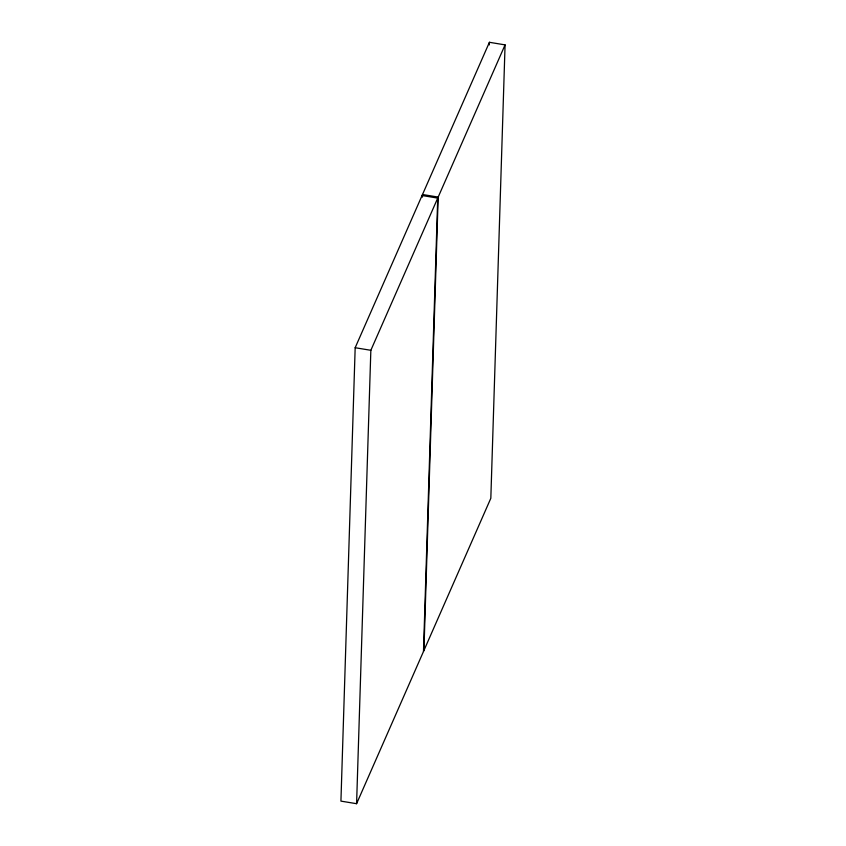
<?xml version="1.0" encoding="UTF-8"?>
<svg xmlns="http://www.w3.org/2000/svg" width="846" height="846" viewBox="0 0 846 846"><rect width="100%" height="100%" fill="white"/><g stroke="black" fill="none" stroke-linecap="round" stroke-linejoin="round"><path stroke-width="1.27" d="M355.172 347.727L340.927 801.12L356.589 803.7L490.828 498.273L505.073 44.88L489.411 42.3L355.172 347.727L370.844 350.297L505.073 44.88M356.589 803.7L370.844 350.297M422.429 197.139L422.514 194.506L438.175 197.076L423.931 650.479M423.486 651.494L437.731 198.101L422.069 195.521M489.326 44.933L489.411 42.3"/></g></svg>
